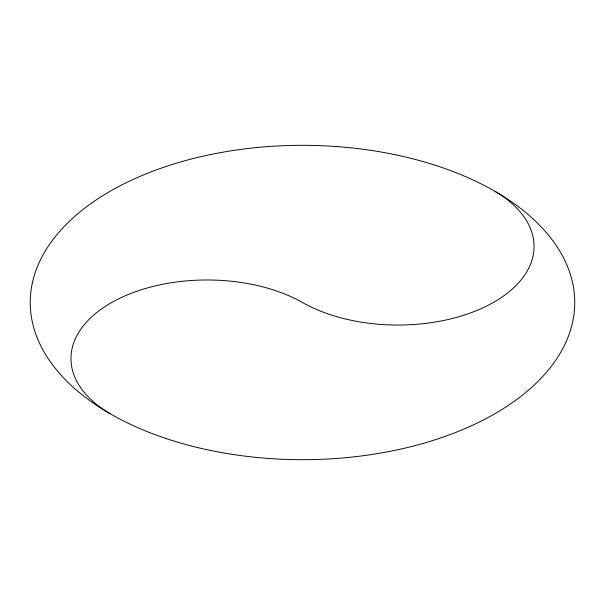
<?xml version="1.0" encoding="UTF-8"?>
<svg xmlns="http://www.w3.org/2000/svg" width="605" height="605" viewBox="0 0 605 605"><rect width="100%" height="100%" fill="white"/><g stroke="black" fill="none" stroke-linecap="round" stroke-linejoin="round"><path stroke-width="0.91" d="M110.004 413.639A136.117 78.582 0 0 1 110.836 302.992A136.117 78.582 0 0 1 302.485 302.508A136.125 78.59 0 0 0 494.164 302.016A136.125 78.59 0 0 0 495.011 191.361M166.375 438.625A272.25 157.179 0 0 0 574.75 302.5A272.25 157.179 0 0 0 166.375 166.375A272.25 157.179 0 0 0 166.375 438.625"/></g></svg>
